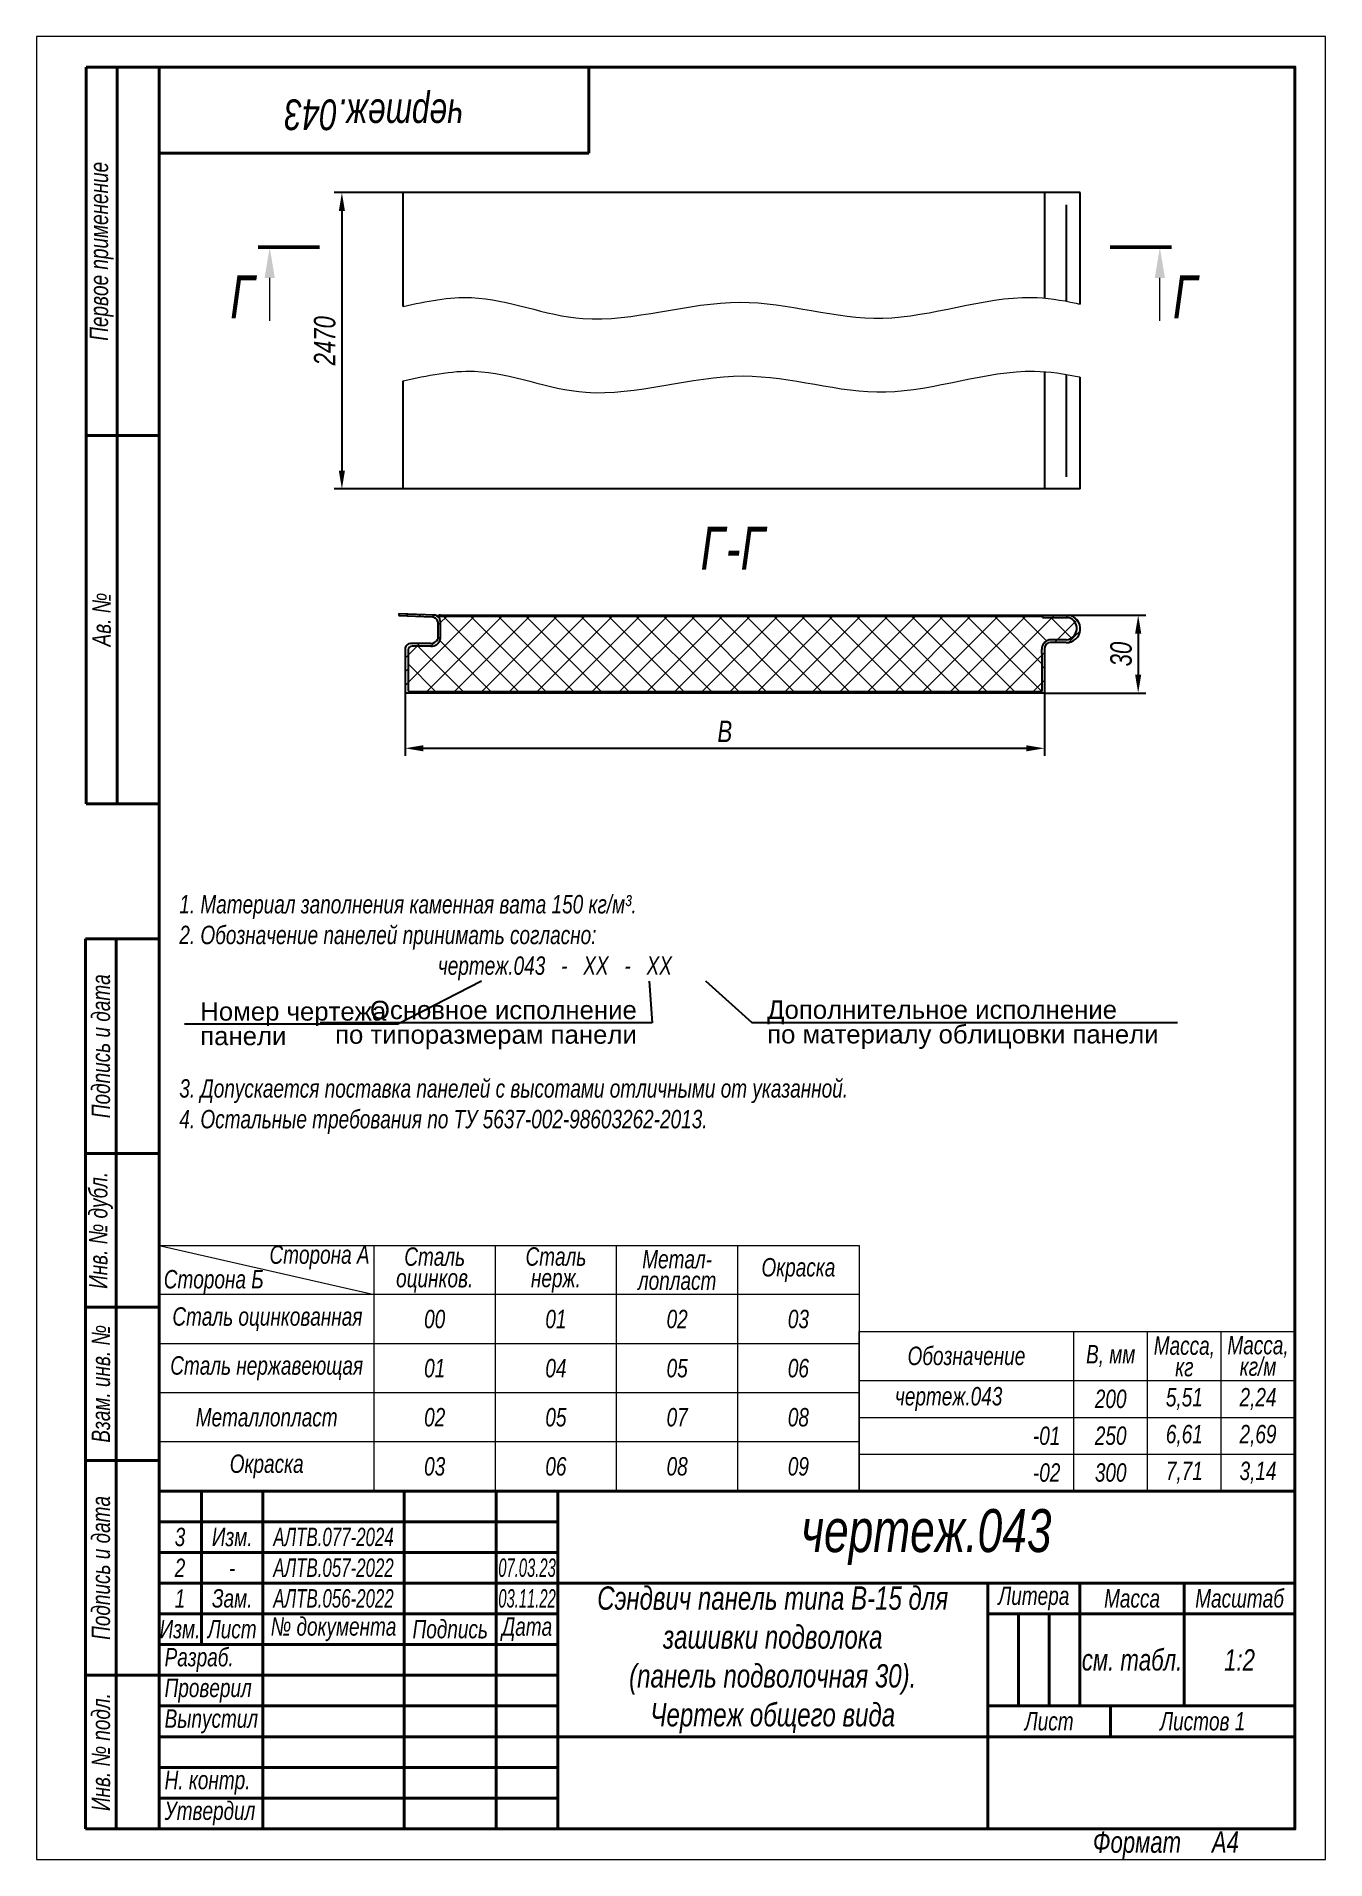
# Model space of a CAD drawing. Header units: millimetres. Extents: x 1459 to 1669, y 2555 to 2852.
import ezdxf
from ezdxf import colors
from ezdxf.entities.mleader import LeaderData, LeaderLine
from ezdxf.math import Vec2, Vec3

# ---------------------------------------------------------------- set-up
doc = ezdxf.new("R2010")
doc.units = ezdxf.units.MM
doc.layers.get('Defpoints').update_dxf_attribs({"color": 11})
doc.layers.add('Layer_01', color=5, linetype='Continuous')
for name, color, linetype, lineweight in [('Layer_02', 1, 'Continuous', 0), ('Layer_03', 142, 'Continuous', 0), ('Layer_05', 7, 'Continuous', 25), ('Layer_06', 6, 'Continuous', 0), ('Layer_07', 7, 'Continuous', 40), ('Layer_10', 7, 'Continuous', 50)]:
    doc.layers.add(name, color=color, linetype=linetype, lineweight=lineweight)
doc.styles.get("Standard").update_dxf_attribs({"font": 'arial.ttf'})
doc.styles.add('Style_01', font='ARIALNI.TTF', dxfattribs={"width": 0.9, "height": 3.5})
doc.dimstyles.new('DimStyle_02', dxfattribs={"dimtxt": 3.5, "dimasz": 2.5, "dimexe": 1.25, "dimexo": 0, "dimtad": 1, "dimlfac": 2, "dimtxsty": 'Style_01', "dimcen": 2.5, "dimazin": 3, "dimtfac": 1, "dimtmove": 0, "dimatfit": 3})

# ---------------------------------------------------------------- blocks, each defined once
blk = doc.blocks.new('Block_04')
at = {"layer": 'Layer_06'}
for p, q in [((-1227.77, 2186.56), (-1227.77, 2146.56)), ((-1227.77, 2186.56), (-1113.77, 2186.56)), ((-1227.77, 2186.56), (-1192.77, 2178.56)), ((-1192.77, 2146.56), (-1192.77, 2186.56)), ((-1173.02, 2146.56), (-1173.02, 2186.56)), ((-1153.27, 2146.56), (-1153.27, 2186.56)), ((-1133.52, 2146.56), (-1133.52, 2186.56)), ((-1113.77, 2186.56), (-1113.77, 2146.56)), ((-1113.77, 2178.56), (-1227.77, 2178.56)), ((-1113.77, 2170.56), (-1227.77, 2170.56)), ((-1113.77, 2162.56), (-1227.77, 2162.56)), ((-1113.77, 2154.56), (-1227.77, 2154.56)), ((-1113.77, 2146.56), (-1227.77, 2146.56))]:
    blk.add_line(p, q, dxfattribs=at)
at = {"layer": 'Layer_01', "linetype": 'Continuous', "char_height": 3, "attachment_point": 5, "style": 'Style_01'}
for s, insert, width in [('\\pxsm0.7,qc;Сторона А', (-1201.66, 2184.62), 17.2696), ('\\pxsm0.7;Сталь оцинков.', (-1182.9, 2182.56), 19.75), ('\\pxsm0.7,qc;Сталь \\Pнерж.', (-1163.15, 2182.56), 19.75), ('\\pxsm0.7,qc;Метал-\\Pлопласт', (-1143.4, 2182.56), 19.75), ('\\pxsm0.7,qc;Окраска', (-1123.65, 2182.56), 19.75), ('\\pxsm0.7,qc;Сторона Б', (-1218.9, 2180.61), 17.2696), ('\\pxsm0.7,qc;Сталь оцинкованная', (-1210.15, 2174.56), 34.761), ('\\pxsm0.65,qc;00', (-1182.9, 2174.56), 19.75), ('\\pxsm0.65,qc;01', (-1163.15, 2174.56), 19.75), ('\\pxsm0.65,qc;02', (-1143.4, 2174.56), 19.75), ('\\pxsm0.65,qc;03', (-1123.65, 2174.56), 19.75), ('\\pxsm0.7,qc;Сталь нержавеющая', (-1210.27, 2166.56), 35), ('\\pxsm0.65,qc;01', (-1182.9, 2166.56), 19.75), ('\\pxsm0.65,qc;04', (-1163.15, 2166.56), 19.75), ('\\pxsm0.65,qc;05', (-1143.4, 2166.56), 19.75), ('\\pxsm0.65,qc;06', (-1123.65, 2166.56), 19.75), ('\\pxsm0.7,qc;Металлопласт', (-1210.27, 2158.56), 35), ('\\pxsm0.65,qc;02', (-1182.9, 2158.56), 19.75), ('\\pxsm0.65,qc;05', (-1163.15, 2158.56), 19.75), ('\\pxsm0.65,qc;07', (-1143.4, 2158.56), 19.75), ('\\pxsm0.65,qc;08', (-1123.65, 2158.56), 19.75), ('\\pxsm0.7,qc;Окраска', (-1210.27, 2150.56), 35), ('\\pxsm0.65,qc;03', (-1182.9, 2150.56), 19.75), ('\\pxsm0.65,qc;06', (-1163.15, 2150.56), 19.75), ('\\pxsm0.65,qc;08', (-1143.4, 2150.56), 19.75), ('\\pxsm0.65,qc;09', (-1123.65, 2150.56), 19.75)]:
    blk.add_mtext(s, dxfattribs=dict(at, insert=insert, width=width))
blk = doc.blocks.new('_NONE')
blk = doc.blocks.new('*D3')
at = {"layer": 'Defpoints', "color": 0, "lineweight": 50, "ltscale": 0.04}
for p in [(1519.01, 2826.27), (1509.01, 2777.99), (1519.96, 2777.99)]:
    blk.add_point(p, dxfattribs=at)
at = {"layer": 'Layer_02', "color": 0, "lineweight": -2, "ltscale": 0.04}
for p, q in [((1519.01, 2826.27), (1507.76, 2826.27)), ((1509.01, 2823.27), (1509.01, 2780.99)), ((1519.96, 2777.99), (1507.76, 2777.99))]:
    blk.add_line(p, q, dxfattribs=at)
at = {"layer": 'Layer_02', "color": 0, "lineweight": 50, "ltscale": 0.04}
for points in [[(1508.51, 2823.27), (1509.51, 2823.27), (1509.01, 2826.27)], [(1508.51, 2780.99), (1509.51, 2780.99), (1509.01, 2777.99)]]:
    blk.add_solid(points, dxfattribs=at)
at = {"layer": 'Layer_02', "color": 0, "ltscale": 0.04, "insert": (1506.22, 2802.13), "char_height": 3.5, "attachment_point": 5, "rotation": 90, "style": 'Style_01'}
blk.add_mtext('2470', dxfattribs=at)
blk = doc.blocks.new('*D5')
at = {"layer": 'Defpoints', "color": 0, "lineweight": 50, "ltscale": 0.04}
for p in [(1519.29, 2744.74), (1623.49, 2744.74), (1623.49, 2735.74)]:
    blk.add_point(p, dxfattribs=at)
at = {"layer": 'Layer_02', "color": 0, "lineweight": -2, "ltscale": 0.04}
for p, q in [((1519.29, 2744.74), (1519.29, 2734.49)), ((1623.49, 2744.74), (1623.49, 2734.49)), ((1522.29, 2735.74), (1620.49, 2735.74))]:
    blk.add_line(p, q, dxfattribs=at)
at = {"layer": 'Layer_02', "color": 0, "lineweight": 50, "ltscale": 0.04}
for points in [[(1522.29, 2736.24), (1522.29, 2735.24), (1519.29, 2735.74)], [(1620.49, 2736.24), (1620.49, 2735.24), (1623.49, 2735.74)]]:
    blk.add_solid(points, dxfattribs=at)
at = {"layer": 'Layer_02', "color": 0, "ltscale": 0.04, "insert": (1571.39, 2738.49), "char_height": 3.5, "attachment_point": 5, "style": 'Style_01'}
blk.add_mtext('В', dxfattribs=at)
blk = doc.blocks.new('*D6')
at = {"layer": 'Defpoints', "color": 0, "lineweight": 50, "ltscale": 0.04}
for p in [(1627.41, 2757.44), (1623.49, 2744.74), (1638.73, 2744.74)]:
    blk.add_point(p, dxfattribs=at)
at = {"layer": 'Layer_02', "color": 0, "lineweight": -2, "ltscale": 0.04}
for p, q in [((1627.41, 2757.44), (1639.98, 2757.44)), ((1638.73, 2754.44), (1638.73, 2747.74)), ((1623.49, 2744.74), (1639.98, 2744.74))]:
    blk.add_line(p, q, dxfattribs=at)
at = {"layer": 'Layer_02', "color": 0, "lineweight": 50, "ltscale": 0.04}
for points in [[(1638.23, 2754.44), (1639.23, 2754.44), (1638.73, 2757.44)], [(1638.23, 2747.74), (1639.23, 2747.74), (1638.73, 2744.74)]]:
    blk.add_solid(points, dxfattribs=at)
at = {"layer": 'Layer_02', "color": 0, "ltscale": 0.04, "insert": (1635.95, 2751.09), "char_height": 3.5, "attachment_point": 5, "rotation": 90, "style": 'Style_01'}
blk.add_mtext('30', dxfattribs=at)

msp = doc.modelspace()

# ---------------------------------------------------------------- hatches: boundary and pattern name
at = {"layer": 'Layer_03'}
h = msp.add_hatch(dxfattribs=at)
h.set_pattern_fill('ANSI31', color=256, scale=0.5)
h.set_pattern_definition([(45, (300, -4e-11), (-1.122532, 1.122532), [])])
h.paths.add_polyline_path([(1525.035, 2756.454, 0.3185803), (1524.118, 2757.482), (1518.278, 2757.707), (1518.278, 2757.357), (1523.738, 2757.147, -0.322677), (1524.664, 2756.334), (1524.664, 2753.538, -0.249066), (1523.504, 2752.811), (1520.178, 2752.811, 0.3283898), (1519.297, 2752.097), (1519.293, 2744.741), (1623.487, 2744.741), (1623.477, 2752.008, -0.4233156), (1624.408, 2752.972), (1626.982, 2752.972, 0.9349693), (1627.407, 2757.443), (1623.127, 2757.443), (1623.127, 2757.048), (1627.36, 2757.043, -0.8434093), (1626.982, 2753.396), (1624.232, 2753.396, 0.3763243), (1623.035, 2751.83, -0.0168068), (1623.058, 2751.159), (1623.058, 2744.987), (1519.794, 2745.055), (1519.794, 2751.768, -0.3633028), (1520.448, 2752.376), (1523.504, 2752.381, 0.35628), (1525.035, 2753.506)])
h = msp.add_hatch(dxfattribs=at)
h.set_pattern_fill('ANSI37', color=256)
h.set_pattern_definition([(45, (300, -4e-11), (-2.245064, 2.245064), []), (135, (300, -4e-11), (-2.245064, -2.245064), [])])
h.paths.add_polyline_path([(1525.064, 2757.214, 0.2490305), (1524.803, 2757.037, -0.1342252), (1525.035, 2756.454), (1525.035, 2753.506, -0.35628), (1523.504, 2752.381), (1520.448, 2752.376, 0.3633028), (1519.794, 2751.768), (1519.794, 2745.055), (1623.058, 2744.987), (1623.058, 2751.159, 0.0168068), (1623.035, 2751.83, -0.3763243), (1624.232, 2753.396), (1626.982, 2753.396, 0.8434093), (1627.36, 2757.043), (1623.127, 2757.048), (1623.127, 2757.196)])
h = msp.add_hatch(dxfattribs=at)
h.set_pattern_fill('ANSI31', color=256, scale=0.5, angle=270)
h.set_pattern_definition([(315, (300, -4e-11), (1.122532, 1.122532), [])])
h.paths.add_polyline_path([(1623.127, 2757.443), (1525.064, 2757.451, 0.2656065), (1524.621, 2757.23, -0.0557897), (1524.803, 2757.037, -0.2490305), (1525.064, 2757.214), (1623.127, 2757.196)])

# ---------------------------------------------------------------- linework, layer by layer
at = {"layer": 'Layer_02', "ltscale": 0.04}
for p, q in [((1497.245, 2805.369), (1497.245, 2812.369)), ((1642.257, 2805.369), (1642.257, 2812.369))]:
    msp.add_line(p, q, dxfattribs=at)
for points in [[(1498.078, 2812.369), (1496.411, 2812.369), (1497.245, 2817.369)], [(1641.424, 2812.369), (1643.09, 2812.369), (1642.257, 2817.369)]]:
    msp.add_solid(points, dxfattribs=at)
at = {"layer": 'Layer_05'}
for p, q in [((1519.008, 2807.713), (1519.008, 2826.268)), ((1629.295, 2826.268), (1519.008, 2826.268)), ((1623.482, 2826.268), (1623.482, 2809.073)), ((1629.295, 2808.105), (1629.295, 2826.268)), ((1627.044, 2808.572), (1627.044, 2824.268)), ((1519.008, 2777.987), (1519.008, 2795.584)), ((1623.482, 2797.101), (1623.482, 2777.987)), ((1627.044, 2779.987), (1627.044, 2796.648)), ((1629.295, 2777.987), (1629.295, 2796.2)), ((1519.958, 2777.987), (1519.008, 2777.987)), ((1528.03, 2777.987), (1519.958, 2777.987)), ((1528.516, 2777.987), (1528.03, 2777.987)), ((1529.295, 2777.987), (1528.516, 2777.987)), ((1629.295, 2777.987), (1529.295, 2777.987)), ((1518.278, 2757.707), (1524.118, 2757.482)), ((1518.278, 2757.707), (1518.278, 2757.357)), ((1518.278, 2757.357), (1523.738, 2757.147)), ((1524.664, 2756.334), (1524.664, 2753.538)), ((1525.035, 2756.454), (1525.035, 2753.506)), ((1525.064, 2757.451), (1623.127, 2757.443)), ((1623.127, 2757.196), (1525.064, 2757.214)), ((1623.127, 2757.443), (1623.127, 2757.048)), ((1623.127, 2757.443), (1627.407, 2757.443)), ((1623.127, 2757.048), (1627.36, 2757.043)), ((1626.982, 2753.396), (1624.232, 2753.396)), ((1519.297, 2752.097), (1519.293, 2744.741)), ((1519.794, 2751.768), (1519.794, 2745.055)), ((1523.504, 2752.811), (1520.178, 2752.811)), ((1523.504, 2752.381), (1520.448, 2752.376)), ((1623.058, 2751.159), (1623.058, 2744.987)), ((1623.477, 2752.067), (1623.487, 2744.741)), ((1626.982, 2752.972), (1624.412, 2752.972)), ((1623.487, 2744.741), (1519.295, 2744.741)), ((1519.794, 2745.055), (1623.058, 2744.987))]:
    msp.add_line(p, q, dxfattribs=at)
for centre, radius, start, end in [((1523.637, 2756.098), 1.054, 12.96371, 84.4985), ((1523.851, 2756.322), 1.191, 6.37006, 77.05348), ((1525.036, 2756.953), 0.499, 86.75924, 146.258), ((1525.1, 2756.88), 0.337, 96.12109, 152.05689), ((1627.044, 2755.222), 2.25, 268.40961, 80.71009), ((1626.859, 2755.252), 1.86, 273.79358, 74.37196), ((1523.4, 2754.266), 1.459, 274.10707, 330.05053), ((1523.58, 2753.881), 1.502, 267.09141, 345.53127), ((1624.526, 2751.931), 1.495, 101.36132, 183.85148), ((1520.222, 2751.855), 0.957, 92.63773, 165.35634), ((1520.484, 2751.681), 0.696, 92.99972, 172.86461), ((1613.058, 2751.159), 10, 0, 3.85148), ((1624.41, 2752.039), 0.933, 89.88109, 178.273)]:
    msp.add_arc(centre, radius, start, end, dxfattribs=at)
at = {"layer": 'Layer_06'}
for p, q in [((1669.251, 2851.707), (1459.251, 2851.707)), ((1459.251, 2851.707), (1459.251, 2554.707)), ((1669.251, 2554.707), (1669.251, 2851.707)), ((1593.251, 2614.743), (1593.251, 2640.743)), ((1593.251, 2640.743), (1664.251, 2640.743)), ((1628.251, 2614.743), (1628.251, 2640.743)), ((1640.251, 2614.743), (1640.251, 2640.743)), ((1652.251, 2614.743), (1652.251, 2640.743)), ((1664.251, 2614.743), (1664.251, 2640.743)), ((1593.251, 2632.743), (1664.251, 2632.743)), ((1593.251, 2626.743), (1664.251, 2626.743)), ((1593.251, 2620.743), (1664.251, 2620.743)), ((1593.251, 2614.743), (1664.251, 2614.743)), ((1459.251, 2554.707), (1669.251, 2554.707))]:
    msp.add_line(p, q, dxfattribs=at)
for points, knots in [([(1519.008, 2807.713), (1522.753, 2808.58), (1532.792, 2810.543), (1549.557, 2802.661), (1573.633, 2811.422), (1597.064, 2802.778), (1616, 2810.349), (1626.216, 2808.776), (1628.634, 2808.249), (1628.639, 2808.248), (1628.645, 2808.247), (1628.65, 2808.246), (1628.865, 2808.199), (1629.08, 2808.152), (1629.295, 2808.105)], [2.8251218, 2.8251218, 2.8251218, 2.8251218, 14.2477059, 33.4735715, 58.5617227, 81.7462343, 105.5982044, 113.0223559, 113.0223559, 113.0223559, 113.0391309, 113.0391309, 113.0391309, 113.6989078, 113.6989078, 113.6989078, 113.6989078]), ([(1519.008, 2795.584), (1522.918, 2796.501), (1533.136, 2798.601), (1550.053, 2790.648), (1574.129, 2799.409), (1597.559, 2790.765), (1616.495, 2798.336), (1626.712, 2796.764), (1629.129, 2796.236), (1629.135, 2796.235), (1629.14, 2796.234), (1629.146, 2796.233), (1629.195, 2796.222), (1629.245, 2796.211), (1629.295, 2796.2)], [2.3211818, 2.3211818, 2.3211818, 2.3211818, 14.2477059, 33.4735715, 58.5617227, 81.7462343, 105.5982044, 113.0223559, 113.0223559, 113.0223559, 113.0391309, 113.0391309, 113.0391309, 113.1915029, 113.1915029, 113.1915029, 113.1915029])]:
    msp.add_open_spline(points, degree=3, knots=knots, dxfattribs=at)
at = {"layer": 'Layer_07', "linetype": 'Continuous'}
for p, q in [((1467.374, 2726.707), (1467.374, 2846.707)), ((1467.374, 2846.707), (1479.251, 2846.707)), ((1472.374, 2726.707), (1472.374, 2846.707)), ((1549.251, 2846.707), (1549.251, 2832.707)), ((1479.251, 2832.707), (1549.251, 2832.707)), ((1467.374, 2786.707), (1479.251, 2786.707)), ((1467.374, 2726.707), (1479.251, 2726.707)), ((1467.251, 2559.707), (1467.251, 2704.707)), ((1467.251, 2704.707), (1479.251, 2704.707)), ((1472.251, 2559.707), (1472.251, 2704.707)), ((1467.251, 2669.707), (1479.251, 2669.707)), ((1467.251, 2644.707), (1479.251, 2644.707)), ((1467.251, 2619.707), (1479.251, 2619.707)), ((1664.251, 2614.743), (1479.251, 2614.743)), ((1479.251, 2609.74), (1544.171, 2609.74)), ((1479.251, 2604.737), (1544.171, 2604.737)), ((1479.251, 2599.733), (1544.171, 2599.733)), ((1619.221, 2594.73), (1619.221, 2579.72)), ((1624.224, 2594.73), (1624.224, 2579.72)), ((1467.251, 2584.723), (1479.251, 2584.723)), ((1479.251, 2584.723), (1544.171, 2584.723)), ((1479.251, 2579.72), (1544.171, 2579.72)), ((1479.251, 2574.717), (1544.171, 2574.717)), ((1479.251, 2569.713), (1544.171, 2569.713)), ((1479.251, 2564.71), (1544.171, 2564.71)), ((1467.251, 2559.707), (1479.251, 2559.707)), ((1664.251, 2559.707), (1479.251, 2559.707)), ((1664.251, 2559.707), (1479.251, 2559.707))]:
    msp.add_line(p, q, dxfattribs=at)
msp.add_lwpolyline([(1479.251, 2846.707), (1664.251, 2846.707), (1664.251, 2559.707), (1479.251, 2559.707)], close=True, dxfattribs=at)
for points in [[(1486.132, 2614.743), (1486.132, 2589.727)], [(1496.139, 2614.743), (1496.139, 2559.707)], [(1519.154, 2614.743), (1519.154, 2559.707)], [(1534.164, 2614.743), (1534.164, 2559.707)], [(1544.171, 2614.743), (1544.171, 2559.707)], [(1664.251, 2599.733), (1544.171, 2599.733)], [(1614.218, 2599.733), (1614.218, 2559.707)], [(1629.228, 2599.733), (1629.228, 2579.72)], [(1646.239, 2599.733), (1646.239, 2579.72)], [(1646.239, 2599.733), (1646.239, 2579.72)], [(1479.251, 2594.73), (1544.171, 2594.73)], [(1614.218, 2594.73), (1664.251, 2594.73)], [(1479.251, 2589.727), (1544.171, 2589.727)], [(1614.218, 2579.72), (1664.251, 2579.72)], [(1634.231, 2579.72), (1634.231, 2574.717)], [(1544.171, 2574.717), (1664.251, 2574.717)]]:
    msp.add_lwpolyline(points, dxfattribs=at)
at = {"layer": 'Layer_10', "linetype": 'Continuous'}
for p, q in [((1505.345, 2817.369), (1495.345, 2817.369)), ((1634.157, 2817.369), (1644.157, 2817.369))]:
    msp.add_line(p, q, dxfattribs=at)

# ---------------------------------------------------------------- block references
at = {"layer": 'Layer_01'}
msp.add_blockref('Block_04', (2707.025, 468.184), dxfattribs=at)

# ---------------------------------------------------------------- texts
at = {"layer": 'Layer_01', "style": 'Style_01', "width": 0.9}
for s, p in [('Г', (1490.806, 2805.774)), ('Г', (1644.381, 2805.774)), ('Г-Г', (1567.434, 2764.822))]:
    msp.add_text(s, height=7, dxfattribs=at).set_placement(p)
at = {"layer": 'Layer_01', "attachment_point": 5, "style": 'Style_01'}
for s, insert, char_height, width, rotation in [('чертеж.043', (1514.251, 2839.707), 5, 70, 180), ('\\pxsm0.65,qc;Первое применение', (1469.874, 2816.707), 3, 60, 90), ('\\pxsm0.65,qc;Ав. №', (1469.874, 2756.707), 3, 60, 90), ('\\pxsm0.65,qc;Подпись и дата', (1469.751, 2687.207), 3, 35, 90), ('\\pxsm0.65,qc;Инв. № дубл.', (1469.751, 2657.207), 3, 25, 90), ('\\pxsm0.65,qc;Взам. инв. №', (1469.751, 2632.207), 3, 25, 90), ('\\pxsm0.65,qc;Подпись и дата', (1469.751, 2602.215), 3, 34.98335, 90), ('\\pxsm0.65,qc;Инв. № подл.', (1469.751, 2572.215), 3, 25.01665, 90)]:
    msp.add_mtext(s, dxfattribs=dict(at, insert=insert, char_height=char_height, width=width, rotation=rotation))
at = {"layer": 'Layer_01', "style": 'Style_01'}
for s, insert, char_height, width, attachment_point in [('1. Материал заполнения каменная вата 150 кг/м³.\\P2. Обозначение панелей принимать согласно:\\P                                                 чертеж.043   -   XX   -   XX\\P\\P\\P\\P3. Допускается поставка панелей с высотами отличными от указанной. \\P4. Остальные требования по ТУ 5637-002-98603262-2013.', (1482.519, 2711.839), 3, 177.51439, 1), ('\\pxsm0.7,qc;Обозначение', (1610.751, 2636.743), 3, 35, 5), ('\\pxsm0.7,qc;В, мм', (1634.251, 2636.743), 3, 12, 5), ('\\pxsm0.7,qc;Масса, кг', (1646.251, 2636.661), 3, 12, 5), ('\\pxsm0.7,qc;Масса, кг/м', (1658.251, 2636.743), 3, 12, 5), ('чертеж.043', (1607.862, 2629.732), 3, 29.22192, 5), ('\\pxsm0.65,qc;5,51', (1646.251, 2629.743), 3, 12, 5), ('\\pxsm0.65,qc;2,24', (1658.251, 2629.743), 3, 12, 5), ('\\pxsm0.65,qc;200', (1634.251, 2629.743), 3, 12, 5), ('\\pxsm0.65,qc;6,61', (1646.251, 2623.743), 3, 12, 5), ('\\pxsm0.65,qc;2,69', (1658.251, 2623.743), 3, 12, 5), ('\\pxsm0.7,qr;-01', (1593.251, 2623.732), 3, 32.80333, 4), ('\\pxsm0.65,qc;250', (1634.251, 2623.743), 3, 12, 5), ('\\pxsm0.65,qc;3,14', (1658.251, 2617.743), 3, 12, 5), ('\\pxsm0.7,qr;-02', (1593.251, 2617.732), 3, 32.80333, 4), ('\\pxsm0.65,qc;300', (1634.251, 2617.743), 3, 12, 5), ('\\pxsm0.65,qc;7,71', (1646.251, 2617.743), 3, 12, 5), ('чертеж.043', (1604.211, 2607.238), 7, 120.08, 5), ('\\pxsm0.65,qc;3', (1482.63, 2607.238), 3, 7.00467, 5), ('\\pxsm0.65,qc;Изм.', (1491.136, 2607.238), 3, 10.00667, 5), ('{\\W0.8;АЛТВ.077-2024}', (1507.647, 2607.238), 3, 23.01533, 5), ('\\pxsm0.65,qc;2', (1482.63, 2602.235), 3, 7.00467, 5), ('\\pxsm0.65,qc;-', (1491.136, 2602.235), 3, 10.00667, 5), ('{\\W0.8;АЛТВ.057-2022}', (1507.647, 2602.235), 3, 23.01533, 5), ('\\pxsm0.65,qc;{\\W0.7;07.03.23}', (1539.168, 2602.235), 3, 10.00667, 5), ('\\pxsm0.65,qc;Зам.', (1491.136, 2597.232), 3, 10.00667, 5), ('{\\W0.8;АЛТВ.056-2022}', (1507.647, 2597.232), 3, 23.01533, 5), ('\\pxsm0.65,qc;{\\W0.7;03.11.22}', (1539.168, 2597.232), 3, 10.00667, 5), ('Сэндвич панель типа В-15 для зашивки подволока\\P(панель подволочная 30).\\PЧертеж общего вида', (1579.194, 2587.225), 3.8, 70.04667, 5), ('\\pxsm0.65,qc;Литера', (1621.723, 2597.232), 3, 15.01, 5), ('\\pxsm0.65,qc;Масса', (1637.733, 2597.232), 3, 17.01133, 5), ('\\pxsm0.65,qc;Масштаб', (1655.245, 2597.232), 3, 18.012, 5), ('\\pxsm0.65,qc;1', (1482.63, 2597.232), 3, 7.00467, 5), ('\\pxsm0.65,qc;Изм.', (1482.63, 2592.228), 3, 7.00467, 5), ('\\pxsm0.65,qc;Лист', (1491.136, 2592.228), 3, 10.00667, 5), ('\\pxsm0.65,qc;№ документа', (1507.647, 2592.228), 3, 23.01533, 5), ('\\pxsm0.65,qc;Подпись', (1526.659, 2592.228), 3, 15.01, 5), ('\\pxsm0.65,qc;Дата', (1539.168, 2592.228), 3, 10.00667, 5), ('\\pxi0.33333,sm0.65,ql;Разраб.', (1487.633, 2587.225), 3, 17.01133, 5), ('\\pxsm0.65,qc;{\\C256;см. табл.}', (1637.733, 2587.225), 3.5, 17.01133, 5), ('\\pxsm0.65,qc;{\\C256;1:2}', (1655.245, 2587.225), 3.5, 18.012, 5), ('\\pxi0.33333,sm0.65,ql;Проверил', (1487.633, 2582.222), 3, 17.01133, 5), ('\\pxi0.33333,sm0.65,ql;Выпустил', (1487.633, 2577.218), 3, 17.01133, 5), ('\\pxsm0.65,qc;Лист  ', (1624.224, 2577.218), 3, 20.01333, 5), ('\\pxsm0.65,qc;Листов 1', (1649.241, 2577.218), 3, 30.02, 5), ('\\pxi0.33333,sm0.65,ql;Н. контр.', (1487.633, 2567.212), 3, 17.01133, 5), ('\\pxi0.33333,sm0.65,ql;Утвердил', (1487.633, 2562.208), 3, 17.01133, 5), ('Формат     А4', (1631.349, 2559.3), 3.5, 32.95146, 1)]:
    msp.add_mtext(s, dxfattribs=dict(at, insert=insert, char_height=char_height, width=width, attachment_point=attachment_point))

# ---------------------------------------------------------------- dimensions: what is measured, and where the dimension line sits
at = {"layer": 'Layer_02', "ltscale": 0.04}
for base, p1, p2, text, picture, middle in [((1509.008, 2777.987), (1519.008, 2826.268), (1519.958, 2777.987), '2470', '*D3', (1506.221, 2802.128)), ((1638.732, 2744.741), (1627.407, 2757.443), (1623.487, 2744.741), '30', '*D6', (1635.945, 2751.092))]:
    dim = msp.add_linear_dim(base=base, p1=p1, p2=p2, angle=90, text=text, dimstyle='DimStyle_02', override={"dimasz": 3, "dimgap": 1, "dimdec": 1}, dxfattribs=at)
    dim.commit()
    dim.dimension.update_dxf_attribs({"geometry": picture, "text_midpoint": middle})
dim = msp.add_linear_dim(base=(1623.487, 2735.738), p1=(1519.293, 2744.741), p2=(1623.487, 2744.741), text='В', dimstyle='DimStyle_02', override={"dimasz": 3, "dimgap": 1, "dimdec": 1}, dxfattribs=at)
dim.commit()
dim.dimension.update_dxf_attribs({"geometry": '*D5', "text_midpoint": (1571.39, 2738.488)})

# ---------------------------------------------------------------- leaders
at = {"layer": 'Layer_01'}
ml = msp.add_multileader_mtext('Standard', dxfattribs=at)
ml.set_content('Номер чертежа \\P\\pxql;панели', color=256)
ml.set_leader_properties(linetype='ByLayer')
ml.set_arrow_properties(name='NONE')
ml.build(insert=Vec2(0, 0))
ml.multileader.update_dxf_attribs({"text_left_attachment_type": 6, "text_right_attachment_type": 6, "dogleg_length": 0.5, "arrow_head_size": 3})
ctx = ml.context
ctx.base_point, ctx.char_height, ctx.arrow_head_size, ctx.plane_origin = Vec3(1483.934, 2690.779), 3, 3, Vec3(1538.152, 2693.757)
ctx.left_attachment, ctx.right_attachment = 6, 6
notes = []
notes.append((ctx, [(0, (1, 1, 0), (1518.134, 2690.779), (-1, 0), 0.5, [(0, [(1531.764, 2697.82)], 0, [])])]))
ctx.mtext.insert, ctx.mtext.line_spacing_factor, ctx.mtext.flow_direction = Vec3(1485.934, 2694.379), 0.8, 5
ml = msp.add_multileader_mtext('Standard', dxfattribs=at)
ml.set_content('Основное исполнение \\Pпо типоразмерам панели', color=256)
ml.set_leader_properties(linetype='ByLayer')
ml.set_arrow_properties(name='NONE')
ml.build(insert=Vec2(0, 0))
ml.multileader.update_dxf_attribs({"text_left_attachment_type": 6, "text_right_attachment_type": 6, "dogleg_length": 0.5, "arrow_head_size": 3})
ctx = ml.context
ctx.base_point, ctx.char_height, ctx.arrow_head_size, ctx.plane_origin = Vec3(1517.629, 2690.779), 3, 3, Vec3(1567.998, 2702.314)
ctx.left_attachment, ctx.right_attachment, ctx.text_align_type = 6, 6, 2
notes.append((ctx, [(0, (1, 1, 0), (1559.551, 2691.011), (-1, 0), 0.5, [(0, [(1559.074, 2697.825)], 0, [])])]))
ctx.mtext.insert, ctx.mtext.alignment, ctx.mtext.line_spacing_factor, ctx.mtext.flow_direction = Vec3(1557.051, 2694.611), 3, 0.8, 5
ml = msp.add_multileader_mtext('Standard', dxfattribs=at)
ml.set_content('Дополнительное исполнение\\Pпо материалу облицовки панели', color=256)
ml.set_leader_properties(linetype='ByLayer')
ml.set_arrow_properties(name='NONE')
ml.build(insert=Vec2(0, 0))
ml.multileader.update_dxf_attribs({"text_left_attachment_type": 6, "text_right_attachment_type": 6, "dogleg_length": 0.5, "arrow_head_size": 3})
ctx = ml.context
ctx.base_point, ctx.char_height, ctx.arrow_head_size, ctx.plane_origin = Vec3(1576.282, 2690.779), 3, 3, Vec3(1574.894, 2689.187)
ctx.left_attachment, ctx.right_attachment = 6, 6
notes.append((ctx, [(0, (1, 1, 0), (1575.782, 2691.061), (1, 0), 0.5, [(0, [(1568.246, 2697.842)], 0, [])])]))
ctx.mtext.insert, ctx.mtext.line_spacing_factor, ctx.mtext.flow_direction = Vec3(1578.282, 2694.661), 0.8, 5
for ctx, leaders in notes:
    for number, flags, end, landing, length, lines in leaders:
        leader = LeaderData()
        leader.index, (leader.has_last_leader_line, leader.has_dogleg_vector, leader.attachment_direction) = number, flags
        leader.last_leader_point, leader.dogleg_vector, leader.dogleg_length = Vec3(end), Vec3(landing), length
        for number, points, colour, breaks in lines:
            line = LeaderLine()
            line.index, line.vertices, line.color, line.breaks = number, Vec3.list(points), colors.encode_raw_color(colour), breaks
            leader.lines.append(line)
        ctx.leaders.append(leader)

doc.saveas('drawing.dxf')
